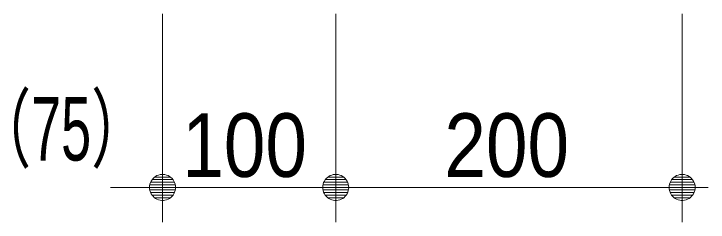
# Model space of a CAD drawing. Units: millimetres, scale not verified. Extents: x -6062 to 6062, y -3045 to 3045.
# Drawn here: x -4808.3 to -4407.5, y -2255 to -2135 of the extents above; entities that cross this region are included whole.
import ezdxf
from ezdxf.enums import TextEntityAlignment as Align

# ---------------------------------------------------------------- set-up
doc = ezdxf.new("R2010")
doc.units = ezdxf.units.MM
doc.header["$LTSCALE"] = 20
doc.layers.add('0-2_2寸法-1', color=7, linetype='Continuous', lineweight=9)
doc.layers.add('0-3_0', color=7, linetype='Continuous', lineweight=9)
doc.styles.add('ＭＳ Ｐゴシック', font='')
doc.styles.get('ＭＳ Ｐゴシック').set_extended_font_data('MS PGothic')

# ---------------------------------------------------------------- blocks, each defined once
blk = doc.blocks.new('_Dot')
at = {"layer": '0-3_0'}
for p, q in [((7.99, 6), (-7.99, 6)), ((-10, 0), (-20, 0)), ((9.78, 2), (-9.78, 2)), ((9.16, -3.98), (-9.16, -3.98)), ((6, -7.98), (-6, -7.98))]:
    blk.add_line(p, q, dxfattribs=at)
for points in [[(10, 0), (9.92, 1.25), (9.69, 2.49), (9.3, 3.68), (8.76, 4.82), (8.09, 5.88), (7.29, 6.85), (6.37, 7.71), (5.36, 8.44), (4.26, 9.05), (3.09, 9.51), (1.87, 9.82), (0.63, 9.98), (-0.63, 9.98), (-1.87, 9.82), (-3.09, 9.51), (-4.26, 9.05), (-5.36, 8.44), (-6.37, 7.71), (-7.29, 6.85), (-8.09, 5.88), (-8.76, 4.82), (-9.3, 3.68), (-9.69, 2.49), (-9.92, 1.25), (-10, 0), (0, 0)], [(-10, 0), (-9.92, -1.25), (-9.69, -2.49), (-9.3, -3.68), (-8.76, -4.82), (-8.09, -5.88), (-7.29, -6.85), (-6.37, -7.71), (-5.36, -8.44), (-4.26, -9.05), (-3.09, -9.51), (-1.87, -9.82), (-0.63, -9.98), (0.63, -9.98), (1.87, -9.82), (3.09, -9.51), (4.26, -9.05), (5.36, -8.44), (6.37, -7.71), (7.29, -6.85), (8.09, -5.88), (8.76, -4.82), (9.3, -3.68), (9.69, -2.49), (9.92, -1.25), (10, 0), (0, 0)]]:
    blk.add_lwpolyline(points, close=True, dxfattribs=at)

msp = doc.modelspace()

# ---------------------------------------------------------------- linework, layer by layer
at = {"layer": '0-2_2寸法-1'}
for p, q in [((-4722.5, -2135), (-4722.5, -2255)), ((-4722.5, -2135), (-4722.5, -2255)), ((-4622.5, -2135), (-4622.5, -2255)), ((-4622.5, -2135), (-4622.5, -2255)), ((-4622.5, -2135), (-4622.5, -2255)), ((-4622.5, -2135), (-4622.5, -2255)), ((-4422.5, -2135), (-4422.5, -2255)), ((-4422.5, -2135), (-4422.5, -2255)), ((-4737.51, -2235), (-4752.51, -2235)), ((-4722.5, -2235), (-4622.5, -2235)), ((-4707.49, -2235), (-4637.51, -2235)), ((-4637.51, -2235), (-4652.51, -2235)), ((-4622.5, -2235), (-4422.5, -2235)), ((-4607.49, -2235), (-4437.51, -2235)), ((-4607.49, -2235), (-4592.49, -2235))]:
    msp.add_line(p, q, dxfattribs=at)

# ---------------------------------------------------------------- block references
at = {"layer": '0-2_2寸法-1', "xscale": 0.7503418, "yscale": 0.7503418}
for p in [(-4722.5, -2235), (-4622.5, -2235), (-4622.5, -2235), (-4422.5, -2235)]:
    msp.add_blockref('_Dot', p, dxfattribs=at)
at = {"layer": '0-2_2寸法-1', "xscale": 0.7503418, "yscale": 0.7503418, "rotation": 180}
for p in [(-4722.5, -2235), (-4622.5, -2235), (-4622.5, -2235), (-4422.5, -2235)]:
    msp.add_blockref('_Dot', p, dxfattribs=at)

# ---------------------------------------------------------------- texts
at = {"layer": '0-2_2寸法-1', "style": 'ＭＳ Ｐゴシック'}
for s, height, width, p in [('（75）', 36.69, 0.65, (-4830.93, -2230.51)), ('100', 36.66, 0.9, (-4711.11, -2239.96)), ('200', 36.66, 0.9, (-4559.78, -2239.96))]:
    msp.add_text(s, height=height, dxfattribs=dict(at, width=width)).set_placement(p, align=Align.BOTTOM_LEFT)

doc.saveas('drawing.dxf')
